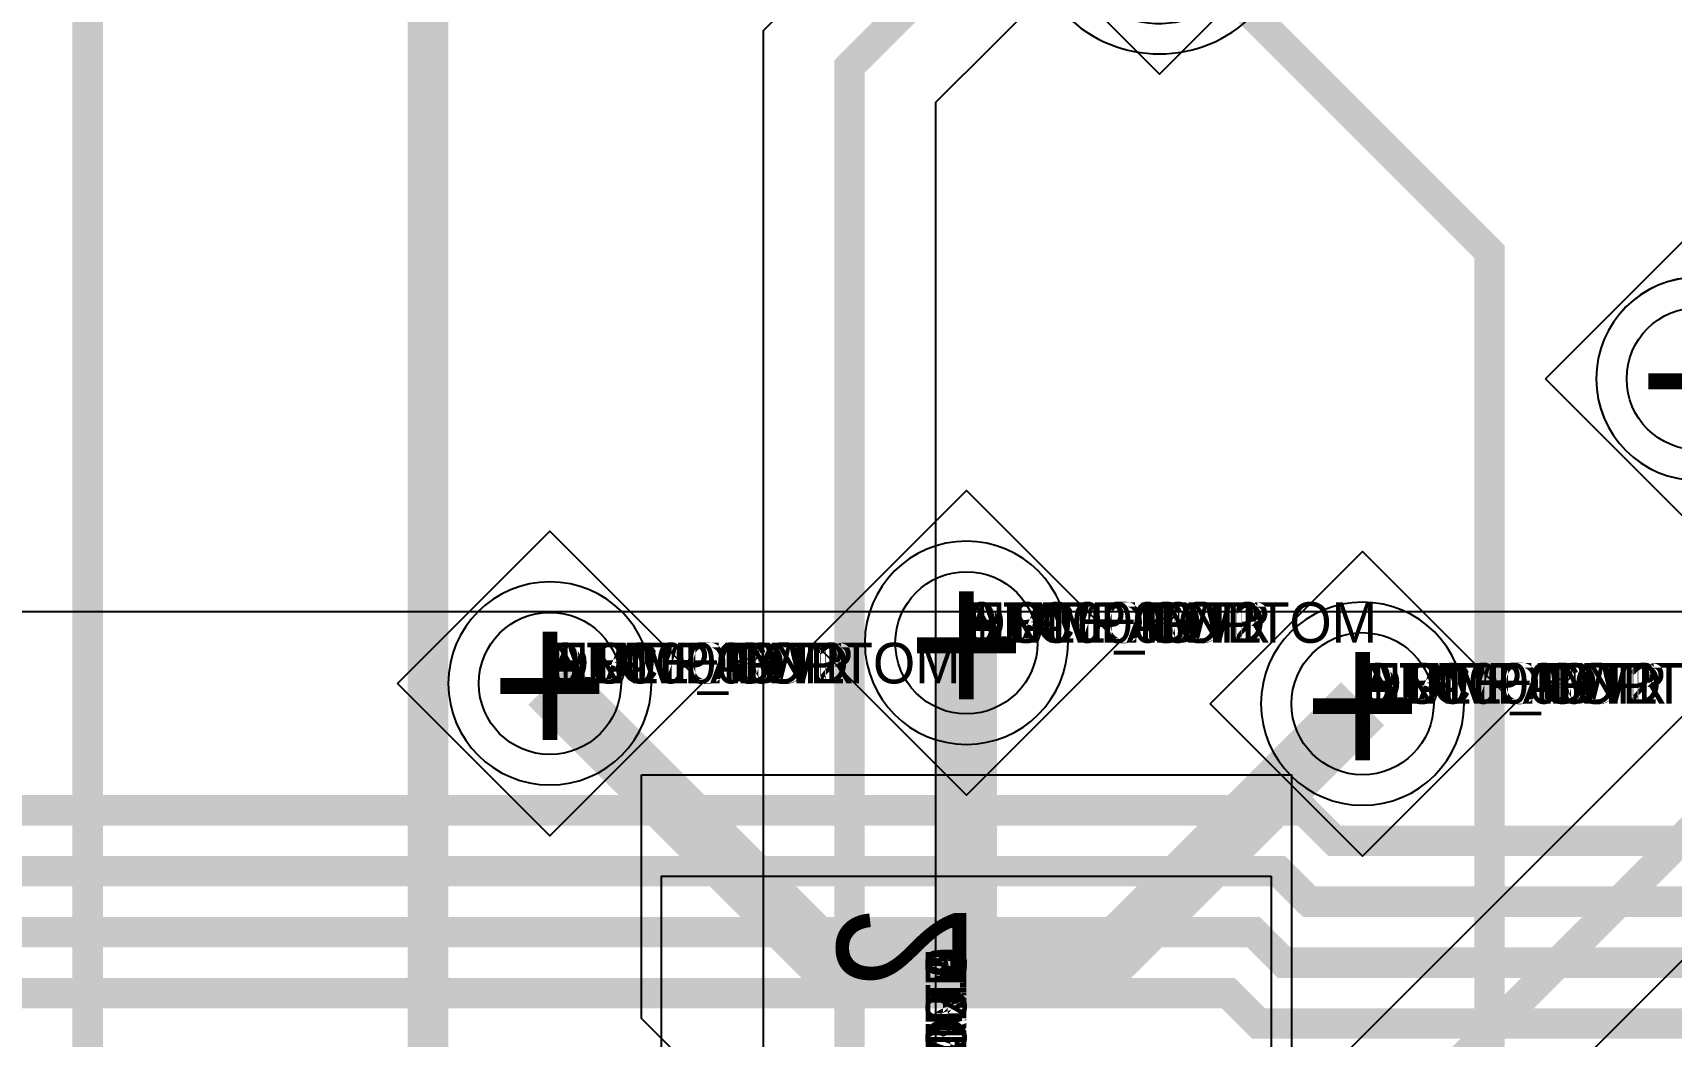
# Model space of a CAD drawing. Extents: x 0 to 323, y 0 to 320.
# Drawn here: x 84.2 to 92.27, y 73.71 to 78.65 of the extents above; entities that cross this region are included whole.
import ezdxf
from ezdxf.enums import TextEntityAlignment as Align

# ---------------------------------------------------------------- set-up
doc = ezdxf.new("R2010")
doc.units = 0
doc.header["$MEASUREMENT"] = 0
doc.layers.get('0').update_dxf_attribs({"linetype": 'CONTINUOUS'})
for name, color, linetype in [('CDN_FIGURES', 7, 'CONTINUOUS'), ('ETCH_BOTTOM', 7, 'CONTINUOUS'), ('ETCH_GND', 3, 'CONTINUOUS'), ('ETCH_INT1', 4, 'CONTINUOUS'), ('ETCH_INT2', 5, 'CONTINUOUS'), ('ETCH_PWR', 6, 'CONTINUOUS'), ('ETCH_TOP', 2, 'CONTINUOUS'), ('MANUFACTURING_NCLEGEND-1-6', 8, 'CONTINUOUS'), ('PACKAGE_GEOMETRY_ASSEMBLY_TOP', 11, 'CONTINUOUS'), ('PACKAGE_GEOMETRY_PIN_NUMBER', 9, 'CONTINUOUS')]:
    doc.layers.add(name, color=color, linetype=linetype)

# ---------------------------------------------------------------- blocks, each defined once
blk = doc.blocks.new('PAD_INFO')
for tag in ['SHAPE_TYPE', 'PAD_HEIGHT', 'PAD_LAYER', 'PAD_TYPE', 'PAD_WIDTH']:
    blk.add_attdef(tag, (0, 0), '', height=0.2)
at = {"flags": 2}
blk.add_attdef('CDN_TYPE', (0, 0), '', height=0.2, dxfattribs=at)
blk = doc.blocks.new('DRILL_INFO')
at = {"flags": 2}
blk.add_attdef('CDN_TYPE', (0, 0), '', height=0.2, dxfattribs=at)
for tag in ['FSHAPE', 'FCHAR', 'DRILL_HEIGHT', 'DIAMETER', 'PLATED', 'DRILL_WIDTH']:
    blk.add_attdef(tag, (0, 0), '', height=0.2)
blk = doc.blocks.new('VIA0700X0300')
at = {"layer": 'ETCH_BOTTOM'}
blk.add_circle((0, 0), 0.35, dxfattribs=at)
at = {"layer": 'ETCH_GND'}
blk.add_circle((0, 0), 0.35, dxfattribs=at)
at = {"layer": 'ETCH_INT1'}
blk.add_circle((0, 0), 0.35, dxfattribs=at)
at = {"layer": 'ETCH_INT2'}
blk.add_circle((0, 0), 0.35, dxfattribs=at)
at = {"layer": 'ETCH_PWR'}
blk.add_circle((0, 0), 0.35, dxfattribs=at)
at = {"layer": 'ETCH_TOP'}
blk.add_circle((0, 0), 0.35, dxfattribs=at)
ref = blk.add_blockref('PAD_INFO', (0, 0))
ref.add_attrib('PAD_LAYER', 'ETCH_TOP', (0, 0), dxfattribs={"height": 0.2})
ref.add_attrib('SHAPE_TYPE', 'NULL', (0, 0), dxfattribs={"height": 0.2})
ref.add_attrib('PAD_TYPE', 'ANTIPAD', (0, 0), dxfattribs={"height": 0.2})
ref.add_attrib('PAD_WIDTH', '0.000000', (0, 0), dxfattribs={"height": 0.2})
ref.add_attrib('PAD_HEIGHT', '0.000000', (0, 0), dxfattribs={"height": 0.2})
ref = blk.add_blockref('PAD_INFO', (0, 0))
ref.add_attrib('PAD_LAYER', 'ETCH_GND', (0, 0), dxfattribs={"height": 0.2})
ref.add_attrib('SHAPE_TYPE', 'NULL', (0, 0), dxfattribs={"height": 0.2})
ref.add_attrib('PAD_TYPE', 'ANTIPAD', (0, 0), dxfattribs={"height": 0.2})
ref.add_attrib('PAD_WIDTH', '0.000000', (0, 0), dxfattribs={"height": 0.2})
ref.add_attrib('PAD_HEIGHT', '0.000000', (0, 0), dxfattribs={"height": 0.2})
ref = blk.add_blockref('PAD_INFO', (0, 0))
ref.add_attrib('PAD_LAYER', 'ETCH_INT1', (0, 0), dxfattribs={"height": 0.2})
ref.add_attrib('SHAPE_TYPE', 'NULL', (0, 0), dxfattribs={"height": 0.2})
ref.add_attrib('PAD_TYPE', 'ANTIPAD', (0, 0), dxfattribs={"height": 0.2})
ref.add_attrib('PAD_WIDTH', '0.000000', (0, 0), dxfattribs={"height": 0.2})
ref.add_attrib('PAD_HEIGHT', '0.000000', (0, 0), dxfattribs={"height": 0.2})
ref = blk.add_blockref('PAD_INFO', (0, 0))
ref.add_attrib('PAD_LAYER', 'ETCH_INT2', (0, 0), dxfattribs={"height": 0.2})
ref.add_attrib('SHAPE_TYPE', 'NULL', (0, 0), dxfattribs={"height": 0.2})
ref.add_attrib('PAD_TYPE', 'ANTIPAD', (0, 0), dxfattribs={"height": 0.2})
ref.add_attrib('PAD_WIDTH', '0.000000', (0, 0), dxfattribs={"height": 0.2})
ref.add_attrib('PAD_HEIGHT', '0.000000', (0, 0), dxfattribs={"height": 0.2})
ref = blk.add_blockref('PAD_INFO', (0, 0))
ref.add_attrib('PAD_LAYER', 'ETCH_PWR', (0, 0), dxfattribs={"height": 0.2})
ref.add_attrib('SHAPE_TYPE', 'NULL', (0, 0), dxfattribs={"height": 0.2})
ref.add_attrib('PAD_TYPE', 'ANTIPAD', (0, 0), dxfattribs={"height": 0.2})
ref.add_attrib('PAD_WIDTH', '0.000000', (0, 0), dxfattribs={"height": 0.2})
ref.add_attrib('PAD_HEIGHT', '0.000000', (0, 0), dxfattribs={"height": 0.2})
ref = blk.add_blockref('PAD_INFO', (0, 0))
ref.add_attrib('PAD_LAYER', 'ETCH_BOTTOM', (0, 0), dxfattribs={"height": 0.2})
ref.add_attrib('SHAPE_TYPE', 'NULL', (0, 0), dxfattribs={"height": 0.2})
ref.add_attrib('PAD_TYPE', 'ANTIPAD', (0, 0), dxfattribs={"height": 0.2})
ref.add_attrib('PAD_WIDTH', '0.000000', (0, 0), dxfattribs={"height": 0.2})
ref.add_attrib('PAD_HEIGHT', '0.000000', (0, 0), dxfattribs={"height": 0.2})
ref = blk.add_blockref('PAD_INFO', (0, 0))
ref.add_attrib('PAD_LAYER', 'ETCH_TOP', (0, 0), dxfattribs={"height": 0.2})
ref.add_attrib('SHAPE_TYPE', 'NULL', (0, 0), dxfattribs={"height": 0.2})
ref.add_attrib('PAD_TYPE', 'THERMAL', (0, 0), dxfattribs={"height": 0.2})
ref.add_attrib('PAD_WIDTH', '0.000000', (0, 0), dxfattribs={"height": 0.2})
ref.add_attrib('PAD_HEIGHT', '0.000000', (0, 0), dxfattribs={"height": 0.2})
ref = blk.add_blockref('PAD_INFO', (0, 0))
ref.add_attrib('PAD_LAYER', 'ETCH_GND', (0, 0), dxfattribs={"height": 0.2})
ref.add_attrib('SHAPE_TYPE', 'NULL', (0, 0), dxfattribs={"height": 0.2})
ref.add_attrib('PAD_TYPE', 'THERMAL', (0, 0), dxfattribs={"height": 0.2})
ref.add_attrib('PAD_WIDTH', '0.000000', (0, 0), dxfattribs={"height": 0.2})
ref.add_attrib('PAD_HEIGHT', '0.000000', (0, 0), dxfattribs={"height": 0.2})
ref = blk.add_blockref('PAD_INFO', (0, 0))
ref.add_attrib('PAD_LAYER', 'ETCH_INT1', (0, 0), dxfattribs={"height": 0.2})
ref.add_attrib('SHAPE_TYPE', 'NULL', (0, 0), dxfattribs={"height": 0.2})
ref.add_attrib('PAD_TYPE', 'THERMAL', (0, 0), dxfattribs={"height": 0.2})
ref.add_attrib('PAD_WIDTH', '0.000000', (0, 0), dxfattribs={"height": 0.2})
ref.add_attrib('PAD_HEIGHT', '0.000000', (0, 0), dxfattribs={"height": 0.2})
ref = blk.add_blockref('PAD_INFO', (0, 0))
ref.add_attrib('PAD_LAYER', 'ETCH_INT2', (0, 0), dxfattribs={"height": 0.2})
ref.add_attrib('SHAPE_TYPE', 'NULL', (0, 0), dxfattribs={"height": 0.2})
ref.add_attrib('PAD_TYPE', 'THERMAL', (0, 0), dxfattribs={"height": 0.2})
ref.add_attrib('PAD_WIDTH', '0.000000', (0, 0), dxfattribs={"height": 0.2})
ref.add_attrib('PAD_HEIGHT', '0.000000', (0, 0), dxfattribs={"height": 0.2})
ref = blk.add_blockref('PAD_INFO', (0, 0))
ref.add_attrib('PAD_LAYER', 'ETCH_PWR', (0, 0), dxfattribs={"height": 0.2})
ref.add_attrib('SHAPE_TYPE', 'NULL', (0, 0), dxfattribs={"height": 0.2})
ref.add_attrib('PAD_TYPE', 'THERMAL', (0, 0), dxfattribs={"height": 0.2})
ref.add_attrib('PAD_WIDTH', '0.000000', (0, 0), dxfattribs={"height": 0.2})
ref.add_attrib('PAD_HEIGHT', '0.000000', (0, 0), dxfattribs={"height": 0.2})
ref = blk.add_blockref('PAD_INFO', (0, 0))
ref.add_attrib('PAD_LAYER', 'ETCH_BOTTOM', (0, 0), dxfattribs={"height": 0.2})
ref.add_attrib('SHAPE_TYPE', 'NULL', (0, 0), dxfattribs={"height": 0.2})
ref.add_attrib('PAD_TYPE', 'THERMAL', (0, 0), dxfattribs={"height": 0.2})
ref.add_attrib('PAD_WIDTH', '0.000000', (0, 0), dxfattribs={"height": 0.2})
ref.add_attrib('PAD_HEIGHT', '0.000000', (0, 0), dxfattribs={"height": 0.2})
ref = blk.add_blockref('PAD_INFO', (0, 0))
ref.add_attrib('PAD_LAYER', 'ETCH_TOP', (0, 0), dxfattribs={"height": 0.2})
ref.add_attrib('SHAPE_TYPE', 'CIRCLE', (0, 0), dxfattribs={"height": 0.2})
ref.add_attrib('PAD_TYPE', 'REGULAR', (0, 0), dxfattribs={"height": 0.2})
ref.add_attrib('PAD_WIDTH', '0.700000', (0, 0), dxfattribs={"height": 0.2})
ref.add_attrib('PAD_HEIGHT', '0.700000', (0, 0), dxfattribs={"height": 0.2})
ref = blk.add_blockref('PAD_INFO', (0, 0))
ref.add_attrib('PAD_LAYER', 'ETCH_GND', (0, 0), dxfattribs={"height": 0.2})
ref.add_attrib('SHAPE_TYPE', 'CIRCLE', (0, 0), dxfattribs={"height": 0.2})
ref.add_attrib('PAD_TYPE', 'REGULAR', (0, 0), dxfattribs={"height": 0.2})
ref.add_attrib('PAD_WIDTH', '0.700000', (0, 0), dxfattribs={"height": 0.2})
ref.add_attrib('PAD_HEIGHT', '0.700000', (0, 0), dxfattribs={"height": 0.2})
ref = blk.add_blockref('PAD_INFO', (0, 0))
ref.add_attrib('PAD_LAYER', 'ETCH_INT1', (0, 0), dxfattribs={"height": 0.2})
ref.add_attrib('SHAPE_TYPE', 'CIRCLE', (0, 0), dxfattribs={"height": 0.2})
ref.add_attrib('PAD_TYPE', 'REGULAR', (0, 0), dxfattribs={"height": 0.2})
ref.add_attrib('PAD_WIDTH', '0.700000', (0, 0), dxfattribs={"height": 0.2})
ref.add_attrib('PAD_HEIGHT', '0.700000', (0, 0), dxfattribs={"height": 0.2})
ref = blk.add_blockref('PAD_INFO', (0, 0))
ref.add_attrib('PAD_LAYER', 'ETCH_INT2', (0, 0), dxfattribs={"height": 0.2})
ref.add_attrib('SHAPE_TYPE', 'CIRCLE', (0, 0), dxfattribs={"height": 0.2})
ref.add_attrib('PAD_TYPE', 'REGULAR', (0, 0), dxfattribs={"height": 0.2})
ref.add_attrib('PAD_WIDTH', '0.700000', (0, 0), dxfattribs={"height": 0.2})
ref.add_attrib('PAD_HEIGHT', '0.700000', (0, 0), dxfattribs={"height": 0.2})
ref = blk.add_blockref('PAD_INFO', (0, 0))
ref.add_attrib('PAD_LAYER', 'ETCH_PWR', (0, 0), dxfattribs={"height": 0.2})
ref.add_attrib('SHAPE_TYPE', 'CIRCLE', (0, 0), dxfattribs={"height": 0.2})
ref.add_attrib('PAD_TYPE', 'REGULAR', (0, 0), dxfattribs={"height": 0.2})
ref.add_attrib('PAD_WIDTH', '0.700000', (0, 0), dxfattribs={"height": 0.2})
ref.add_attrib('PAD_HEIGHT', '0.700000', (0, 0), dxfattribs={"height": 0.2})
ref = blk.add_blockref('PAD_INFO', (0, 0))
ref.add_attrib('PAD_LAYER', 'ETCH_BOTTOM', (0, 0), dxfattribs={"height": 0.2})
ref.add_attrib('SHAPE_TYPE', 'CIRCLE', (0, 0), dxfattribs={"height": 0.2})
ref.add_attrib('PAD_TYPE', 'REGULAR', (0, 0), dxfattribs={"height": 0.2})
ref.add_attrib('PAD_WIDTH', '0.700000', (0, 0), dxfattribs={"height": 0.2})
ref.add_attrib('PAD_HEIGHT', '0.700000', (0, 0), dxfattribs={"height": 0.2})
ref = blk.add_blockref('DRILL_INFO', (0, 0))
ref.add_attrib('DIAMETER', '0.300000', (0, 0), dxfattribs={"height": 0.2})
ref.add_attrib('PLATED', 'PLATED', (0, 0), dxfattribs={"height": 0.2})
ref.add_attrib('FSHAPE', 'DIAMOND', (0, 0), dxfattribs={"height": 0.2})
ref.add_attrib('FCHAR', '+', (0, 0), dxfattribs={"height": 0.2})
ref.add_attrib('DRILL_WIDTH', '1.500000', (0, 0), dxfattribs={"height": 0.2})
ref.add_attrib('DRILL_HEIGHT', '1.500000', (0, 0), dxfattribs={"height": 0.2})
for tag in ['CDN_TYPE', 'PIN']:
    blk.add_attdef(tag, (0, 0), '', height=0.2)
at = {"flags": 2}
for tag in ['PSTKNAME', 'BBV']:
    blk.add_attdef(tag, (0, 0), '', height=0.2, dxfattribs=at)
blk = doc.blocks.new('FIGURE_DIAMOND')
at = {"layer": 'CDN_FIGURES'}
blk.add_lwpolyline([(-0.5, 0), (0, 0.5), (0.5, 0), (0, -0.5)], close=True, dxfattribs=at)
blk = doc.blocks.new('RC1700X3200TS_C')
at = {"layer": 'ETCH_TOP'}
blk.add_lwpolyline([(-0.85, 1.6), (-0.85, -1.6), (0.85, -1.6), (0.85, 1.1), (0.35, 1.6)], close=True, dxfattribs=at)
ref = blk.add_blockref('PAD_INFO', (0, 0))
ref.add_attrib('PAD_LAYER', 'ETCH_TOP', (0, 0), dxfattribs={"height": 0.2})
ref.add_attrib('SHAPE_TYPE', 'NULL', (0, 0), dxfattribs={"height": 0.2})
ref.add_attrib('PAD_TYPE', 'ANTIPAD', (0, 0), dxfattribs={"height": 0.2})
ref.add_attrib('PAD_WIDTH', '0.000000', (0, 0), dxfattribs={"height": 0.2})
ref.add_attrib('PAD_HEIGHT', '0.000000', (0, 0), dxfattribs={"height": 0.2})
ref = blk.add_blockref('PAD_INFO', (0, 0))
ref.add_attrib('PAD_LAYER', 'ETCH_GND', (0, 0), dxfattribs={"height": 0.2})
ref.add_attrib('SHAPE_TYPE', 'NULL', (0, 0), dxfattribs={"height": 0.2})
ref.add_attrib('PAD_TYPE', 'ANTIPAD', (0, 0), dxfattribs={"height": 0.2})
ref.add_attrib('PAD_WIDTH', '0.000000', (0, 0), dxfattribs={"height": 0.2})
ref.add_attrib('PAD_HEIGHT', '0.000000', (0, 0), dxfattribs={"height": 0.2})
ref = blk.add_blockref('PAD_INFO', (0, 0))
ref.add_attrib('PAD_LAYER', 'ETCH_INT1', (0, 0), dxfattribs={"height": 0.2})
ref.add_attrib('SHAPE_TYPE', 'NULL', (0, 0), dxfattribs={"height": 0.2})
ref.add_attrib('PAD_TYPE', 'ANTIPAD', (0, 0), dxfattribs={"height": 0.2})
ref.add_attrib('PAD_WIDTH', '0.000000', (0, 0), dxfattribs={"height": 0.2})
ref.add_attrib('PAD_HEIGHT', '0.000000', (0, 0), dxfattribs={"height": 0.2})
ref = blk.add_blockref('PAD_INFO', (0, 0))
ref.add_attrib('PAD_LAYER', 'ETCH_INT2', (0, 0), dxfattribs={"height": 0.2})
ref.add_attrib('SHAPE_TYPE', 'NULL', (0, 0), dxfattribs={"height": 0.2})
ref.add_attrib('PAD_TYPE', 'ANTIPAD', (0, 0), dxfattribs={"height": 0.2})
ref.add_attrib('PAD_WIDTH', '0.000000', (0, 0), dxfattribs={"height": 0.2})
ref.add_attrib('PAD_HEIGHT', '0.000000', (0, 0), dxfattribs={"height": 0.2})
ref = blk.add_blockref('PAD_INFO', (0, 0))
ref.add_attrib('PAD_LAYER', 'ETCH_PWR', (0, 0), dxfattribs={"height": 0.2})
ref.add_attrib('SHAPE_TYPE', 'NULL', (0, 0), dxfattribs={"height": 0.2})
ref.add_attrib('PAD_TYPE', 'ANTIPAD', (0, 0), dxfattribs={"height": 0.2})
ref.add_attrib('PAD_WIDTH', '0.000000', (0, 0), dxfattribs={"height": 0.2})
ref.add_attrib('PAD_HEIGHT', '0.000000', (0, 0), dxfattribs={"height": 0.2})
ref = blk.add_blockref('PAD_INFO', (0, 0))
ref.add_attrib('PAD_LAYER', 'ETCH_BOTTOM', (0, 0), dxfattribs={"height": 0.2})
ref.add_attrib('SHAPE_TYPE', 'NULL', (0, 0), dxfattribs={"height": 0.2})
ref.add_attrib('PAD_TYPE', 'ANTIPAD', (0, 0), dxfattribs={"height": 0.2})
ref.add_attrib('PAD_WIDTH', '0.000000', (0, 0), dxfattribs={"height": 0.2})
ref.add_attrib('PAD_HEIGHT', '0.000000', (0, 0), dxfattribs={"height": 0.2})
ref = blk.add_blockref('PAD_INFO', (0, 0))
ref.add_attrib('PAD_LAYER', 'ETCH_TOP', (0, 0), dxfattribs={"height": 0.2})
ref.add_attrib('SHAPE_TYPE', 'NULL', (0, 0), dxfattribs={"height": 0.2})
ref.add_attrib('PAD_TYPE', 'THERMAL', (0, 0), dxfattribs={"height": 0.2})
ref.add_attrib('PAD_WIDTH', '0.000000', (0, 0), dxfattribs={"height": 0.2})
ref.add_attrib('PAD_HEIGHT', '0.000000', (0, 0), dxfattribs={"height": 0.2})
ref = blk.add_blockref('PAD_INFO', (0, 0))
ref.add_attrib('PAD_LAYER', 'ETCH_GND', (0, 0), dxfattribs={"height": 0.2})
ref.add_attrib('SHAPE_TYPE', 'NULL', (0, 0), dxfattribs={"height": 0.2})
ref.add_attrib('PAD_TYPE', 'THERMAL', (0, 0), dxfattribs={"height": 0.2})
ref.add_attrib('PAD_WIDTH', '0.000000', (0, 0), dxfattribs={"height": 0.2})
ref.add_attrib('PAD_HEIGHT', '0.000000', (0, 0), dxfattribs={"height": 0.2})
ref = blk.add_blockref('PAD_INFO', (0, 0))
ref.add_attrib('PAD_LAYER', 'ETCH_INT1', (0, 0), dxfattribs={"height": 0.2})
ref.add_attrib('SHAPE_TYPE', 'NULL', (0, 0), dxfattribs={"height": 0.2})
ref.add_attrib('PAD_TYPE', 'THERMAL', (0, 0), dxfattribs={"height": 0.2})
ref.add_attrib('PAD_WIDTH', '0.000000', (0, 0), dxfattribs={"height": 0.2})
ref.add_attrib('PAD_HEIGHT', '0.000000', (0, 0), dxfattribs={"height": 0.2})
ref = blk.add_blockref('PAD_INFO', (0, 0))
ref.add_attrib('PAD_LAYER', 'ETCH_INT2', (0, 0), dxfattribs={"height": 0.2})
ref.add_attrib('SHAPE_TYPE', 'NULL', (0, 0), dxfattribs={"height": 0.2})
ref.add_attrib('PAD_TYPE', 'THERMAL', (0, 0), dxfattribs={"height": 0.2})
ref.add_attrib('PAD_WIDTH', '0.000000', (0, 0), dxfattribs={"height": 0.2})
ref.add_attrib('PAD_HEIGHT', '0.000000', (0, 0), dxfattribs={"height": 0.2})
ref = blk.add_blockref('PAD_INFO', (0, 0))
ref.add_attrib('PAD_LAYER', 'ETCH_PWR', (0, 0), dxfattribs={"height": 0.2})
ref.add_attrib('SHAPE_TYPE', 'NULL', (0, 0), dxfattribs={"height": 0.2})
ref.add_attrib('PAD_TYPE', 'THERMAL', (0, 0), dxfattribs={"height": 0.2})
ref.add_attrib('PAD_WIDTH', '0.000000', (0, 0), dxfattribs={"height": 0.2})
ref.add_attrib('PAD_HEIGHT', '0.000000', (0, 0), dxfattribs={"height": 0.2})
ref = blk.add_blockref('PAD_INFO', (0, 0))
ref.add_attrib('PAD_LAYER', 'ETCH_BOTTOM', (0, 0), dxfattribs={"height": 0.2})
ref.add_attrib('SHAPE_TYPE', 'NULL', (0, 0), dxfattribs={"height": 0.2})
ref.add_attrib('PAD_TYPE', 'THERMAL', (0, 0), dxfattribs={"height": 0.2})
ref.add_attrib('PAD_WIDTH', '0.000000', (0, 0), dxfattribs={"height": 0.2})
ref.add_attrib('PAD_HEIGHT', '0.000000', (0, 0), dxfattribs={"height": 0.2})
ref = blk.add_blockref('PAD_INFO', (0, 0))
ref.add_attrib('PAD_LAYER', 'ETCH_TOP', (0, 0), dxfattribs={"height": 0.2})
ref.add_attrib('SHAPE_TYPE', 'SHAPE', (0, 0), dxfattribs={"height": 0.2})
ref.add_attrib('PAD_TYPE', 'REGULAR', (0, 0), dxfattribs={"height": 0.2})
ref.add_attrib('PAD_WIDTH', '1.700000', (0, 0), dxfattribs={"height": 0.2})
ref.add_attrib('PAD_HEIGHT', '3.200000', (0, 0), dxfattribs={"height": 0.2})
ref = blk.add_blockref('PAD_INFO', (0, 0))
ref.add_attrib('PAD_LAYER', 'ETCH_GND', (0, 0), dxfattribs={"height": 0.2})
ref.add_attrib('SHAPE_TYPE', 'NULL', (0, 0), dxfattribs={"height": 0.2})
ref.add_attrib('PAD_TYPE', 'REGULAR', (0, 0), dxfattribs={"height": 0.2})
ref.add_attrib('PAD_WIDTH', '0.000000', (0, 0), dxfattribs={"height": 0.2})
ref.add_attrib('PAD_HEIGHT', '0.000000', (0, 0), dxfattribs={"height": 0.2})
ref = blk.add_blockref('PAD_INFO', (0, 0))
ref.add_attrib('PAD_LAYER', 'ETCH_INT1', (0, 0), dxfattribs={"height": 0.2})
ref.add_attrib('SHAPE_TYPE', 'NULL', (0, 0), dxfattribs={"height": 0.2})
ref.add_attrib('PAD_TYPE', 'REGULAR', (0, 0), dxfattribs={"height": 0.2})
ref.add_attrib('PAD_WIDTH', '0.000000', (0, 0), dxfattribs={"height": 0.2})
ref.add_attrib('PAD_HEIGHT', '0.000000', (0, 0), dxfattribs={"height": 0.2})
ref = blk.add_blockref('PAD_INFO', (0, 0))
ref.add_attrib('PAD_LAYER', 'ETCH_INT2', (0, 0), dxfattribs={"height": 0.2})
ref.add_attrib('SHAPE_TYPE', 'NULL', (0, 0), dxfattribs={"height": 0.2})
ref.add_attrib('PAD_TYPE', 'REGULAR', (0, 0), dxfattribs={"height": 0.2})
ref.add_attrib('PAD_WIDTH', '0.000000', (0, 0), dxfattribs={"height": 0.2})
ref.add_attrib('PAD_HEIGHT', '0.000000', (0, 0), dxfattribs={"height": 0.2})
ref = blk.add_blockref('PAD_INFO', (0, 0))
ref.add_attrib('PAD_LAYER', 'ETCH_PWR', (0, 0), dxfattribs={"height": 0.2})
ref.add_attrib('SHAPE_TYPE', 'NULL', (0, 0), dxfattribs={"height": 0.2})
ref.add_attrib('PAD_TYPE', 'REGULAR', (0, 0), dxfattribs={"height": 0.2})
ref.add_attrib('PAD_WIDTH', '0.000000', (0, 0), dxfattribs={"height": 0.2})
ref.add_attrib('PAD_HEIGHT', '0.000000', (0, 0), dxfattribs={"height": 0.2})
ref = blk.add_blockref('PAD_INFO', (0, 0))
ref.add_attrib('PAD_LAYER', 'ETCH_BOTTOM', (0, 0), dxfattribs={"height": 0.2})
ref.add_attrib('SHAPE_TYPE', 'NULL', (0, 0), dxfattribs={"height": 0.2})
ref.add_attrib('PAD_TYPE', 'REGULAR', (0, 0), dxfattribs={"height": 0.2})
ref.add_attrib('PAD_WIDTH', '0.000000', (0, 0), dxfattribs={"height": 0.2})
ref.add_attrib('PAD_HEIGHT', '0.000000', (0, 0), dxfattribs={"height": 0.2})
ref = blk.add_blockref('DRILL_INFO', (0, 0))
ref.add_attrib('DIAMETER', '0.000000', (0, 0), dxfattribs={"height": 0.2})
ref.add_attrib('PLATED', 'PLATED', (0, 0), dxfattribs={"height": 0.2})
ref.add_attrib('FSHAPE', 'NULL', (0, 0), dxfattribs={"height": 0.2})
ref.add_attrib('DRILL_WIDTH', '0.000000', (0, 0), dxfattribs={"height": 0.2})
ref.add_attrib('DRILL_HEIGHT', '0.000000', (0, 0), dxfattribs={"height": 0.2})
for tag in ['CDN_TYPE', 'PIN']:
    blk.add_attdef(tag, (0, 0), '', height=0.2)
at = {"flags": 2}
for tag in ['PSTKNAME', 'BBV']:
    blk.add_attdef(tag, (0, 0), '', height=0.2, dxfattribs=at)
blk = doc.blocks.new('F136')
at = {"layer": 'PACKAGE_GEOMETRY_ASSEMBLY_TOP'}
blk.add_lwpolyline([(-3.35, -1.5), (0.35, -1.5), (0.35, 1.5), (-3.35, 1.5)], close=True, dxfattribs=at)
at = {"layer": 'ETCH_TOP'}
ref = blk.add_blockref('RC1700X3200TS_C', (-3, 0), dxfattribs=at)
ref.add_attrib('CDN_TYPE', 'PIN', (0, 0), dxfattribs={"height": 0.2})
ref.add_attrib('PIN', '2', (0, 0), dxfattribs={"height": 0.2})
at = {"flags": 2}
for tag in ['SYMBOL_TYPE', 'CDN_TYPE', 'REFDES']:
    blk.add_attdef(tag, (0, 0), '', height=0.2, dxfattribs=at)

msp = doc.modelspace()

# ---------------------------------------------------------------- linework, layer by layer
at = {"layer": 'ETCH_BOTTOM'}
for points in [[(89.4, 86.7, 0.2, 0.2, 0), (89.4, 85.7597, 0.2, 0.2, 0), (90.75, 84.4097, 0.2, 0.2, 0), (90.75, 83.5986, 0.2, 0.2, 0), (86.15, 78.9986, 0.2, 0.2, 0), (86.15, 70.0514, 0.2, 0.2, 0), (86.6514, 69.55, 0.2, 0.2, 0), (86.8097, 69.55, 0.2, 0.2, 0), (90.8111, 65.5486, 0.2, 0.2, 0), (90.954, 65.5486, 0.2, 0.2, 0), (91.3, 65.2026, 0.2, 0.2, 0), (91.3, 64.823, 0.2, 0.2, 0), (93.4, 62.723, 0.2, 0.2, 0), (93.4, 61.977, 0.2, 0.2, 0), (92.575, 61.152, 0.2, 0.2, 0), (92.575, 58.125, 0.2, 0.2, 0), (91.4, 56.95, 0.2, 0.2, 0)], [(90.7, 64.954, 0.15, 0.15, 0), (90.7, 65.0417, 0.15, 0.15, 0), (84.475, 71.2667, 0.15, 0.15, 0), (84.475, 81.425, 0.15, 0.15, 0), (88.45, 85.4, 0.15, 0.15, 0)], [(89.75, 79.2, 0.15, 0.15, 0), (91.375, 77.575, 0.15, 0.15, 0), (91.375, 69.425, 0.15, 0.15, 0), (90.15, 68.2, 0.15, 0.15, 0), (90.15, 67.1, 0.15, 0.15, 0)], [(88.8, 74.15, 0.3, 0.3, 0), (88.8, 75.65, 0.3, 0.3, 0)], [(88.8, 74.15, 0.3, 0.3, 0), (88.05, 74.15, 0.3, 0.3, 0), (86.75, 75.45, 0.3, 0.3, 0)], [(88.8, 74.15, 0.3, 0.3, 0), (89.55, 74.15, 0.3, 0.3, 0), (90.75, 75.35, 0.3, 0.3, 0)]]:
    msp.add_lwpolyline(points, format="xyseb", dxfattribs=at)
at = {"layer": 'ETCH_GND'}
msp.add_lwpolyline([(92.9001, 76.95, 1), (91.8999, 76.95, 1)], format="xyb", close=True, dxfattribs=at)
at = {"layer": 'ETCH_INT1'}
for points in [[(92.9001, 76.95, 1), (91.8999, 76.95, 1)], [(89.3001, 75.65, 1), (88.2999, 75.65, 1)], [(87.2501, 75.45, 1), (86.2499, 75.45, 1)], [(91.2501, 75.35, 1), (90.2499, 75.35, 1)]]:
    msp.add_lwpolyline(points, format="xyb", close=True, dxfattribs=at)
at = {"layer": 'ETCH_INT2'}
for points, format in [([(184.23, 93.5, 0.15, 0.15, 0), (169.371, 108.359, 0.15, 0.15, 0), (169.371, 108.5773, 0.15, 0.15, 0), (169.0343, 108.914, 0.15, 0.15, 0), (168.816, 108.914, 0.15, 0.15, 0), (165.765, 111.965, 0.15, 0.15, 0), (165.765, 112.366, 0.15, 0.15, 0), (164.806, 113.325, 0.15, 0.15, 0), (120.1961, 113.325, 0.15, 0.15, 0), (118.925, 112.0539, 0.15, 0.15, 0), (118.925, 109.246, 0.15, 0.15, 0), (122.575, 105.596, 0.15, 0.15, 0), (122.575, 94.5118, 0.15, 0.15, 0), (121.6132, 93.55, 0.15, 0.15, 0), (119.9, 93.55, 0.15, 0.15, 0), (108.1501, 81.8001, 0.15, 0.15, 0), (91.5369, 81.8001, 0.15, 0.15, 0), (88.225, 78.4882, 0.15, 0.15, 0), (88.225, 66.4507, 0.15, 0.15, 0), (89.046, 65.6297, 0.15, 0.15, 0), (89.046, 63.454, 0.15, 0.15, 0)], "xyseb"), ([(177.55, 97.5, 0.15, 0.15, 0), (169.175, 105.8749, 0.15, 0.15, 0), (169.175, 106.5382, 0.15, 0.15, 0), (168.8382, 106.875, 0.15, 0.15, 0), (164.9383, 110.775, 0.15, 0.15, 0), (164.174, 110.775, 0.15, 0.15, 0), (163.515, 111.434, 0.15, 0.15, 0), (163.515, 111.436, 0.15, 0.15, 0), (161.926, 113.025, 0.15, 0.15, 0), (121.8961, 113.025, 0.15, 0.15, 0), (120.925, 112.0539, 0.15, 0.15, 0), (120.925, 108.175, 0.15, 0.15, 0), (123.825, 105.275, 0.15, 0.15, 0), (123.825, 95.2118, 0.15, 0.15, 0), (121.2132, 92.6, 0.15, 0.15, 0), (119.55, 92.6, 0.15, 0.15, 0), (108.45, 81.5, 0.15, 0.15, 0), (99.1368, 81.5, 0.15, 0.15, 0), (89.275, 71.6382, 0.15, 0.15, 0), (89.275, 65.825, 0.15, 0.15, 0), (89.996, 65.104, 0.15, 0.15, 0), (89.996, 62.954, 0.15, 0.15, 0)], "xyseb"), ([(77.1679, 92.03), (87.7878, 102.6499), (112.6929, 102.6499), (121.0929, 94.2499), (121.4671, 94.2499, -0.668179), (121.5388, 94.0768), (121.4371, 93.9751), (119.7239, 93.9751), (107.974, 82.2252), (91.3608, 82.2252), (87.7999, 78.6643), (87.7999, 66.2746), (88.6209, 65.4536), (88.6209, 64.259, -0.668179), (88.4478, 64.1873), (80.935, 71.7001)], "xyb")]:
    msp.add_lwpolyline(points, format=format, dxfattribs=at)
for points in [[(88.8499, 66.6718, -0.668179), (88.6768, 66.6001), (88.6501, 66.6268), (88.6501, 78.3121), (89.2201, 78.8821, -0.437934), (89.369, 78.8761, 1.08428), (90.0739, 79.581, -0.437934), (90.0679, 79.7299), (91.713, 81.375), (98.1658, 81.375, -0.668179), (98.2375, 81.2019), (88.8499, 71.8143)], [(89.8732, 70.6376, -0.668179), (89.7001, 70.7093), (89.7001, 71.4621), (99.3129, 81.0749), (101.3157, 81.0749, -0.668179), (101.3874, 80.9018), (96.1999, 75.7143), (96.1999, 75.5379), (91.8121, 71.1501), (90.3857, 71.1501)], [(92.4, 77.4501, 1), (92.4, 76.4499, 1)]]:
    msp.add_lwpolyline(points, format="xyb", close=True, dxfattribs=at)
at = {"layer": 'ETCH_PWR'}
for points in [[(92.9001, 76.95, 1), (91.8999, 76.95, 1)], [(89.3001, 75.65, 1), (88.2999, 75.65, 1)], [(87.2501, 75.45, 1), (86.2499, 75.45, 1)], [(91.2501, 75.35, 1), (90.2499, 75.35, 1)]]:
    msp.add_lwpolyline(points, format="xyb", close=True, dxfattribs=at)
at = {"layer": 'ETCH_TOP'}
for points, format in [([(83.6364, 81.4999), (84.5955, 81.4999, -0.718664), (84.6568, 81.3177, 0.691324), (85.0029, 80.1516), (85.0499, 80.1482), (85.0499, 79.2999), (88.7307, 79.2999), (89.2903, 78.7403, 1), (90.2097, 79.6597), (89.7501, 80.1193), (89.7501, 80.3499), (90.1249, 80.3499), (90.1249, 79.9749), (93.2751, 79.9749)], "xyb"), ([(92.3993, 77.4501, 0.998601), (92.3993, 76.4499)], "xyb"), ([(110.9, 67.3, 0.15, 0.15, 0), (110.9, 71.5986, 0.15, 0.15, 0), (107.8236, 74.675, 0.15, 0.15, 0), (90.6118, 74.675, 0.15, 0.15, 0), (90.4618, 74.825, 0.15, 0.15, 0), (75.0308, 74.825, 0.15, 0.15, 0), (68.775, 68.5692, 0.15, 0.15, 0), (68.775, 67.801, 0.15, 0.15, 0), (68.678, 67.704, 0.15, 0.15, 0)], "xyseb"), ([(69.178, 67.704, 0.15, 0.15, 0), (69.2, 67.726, 0.15, 0.15, 0), (69.2, 68.4942, 0.15, 0.15, 0), (75.2308, 74.525, 0.15, 0.15, 0), (90.3375, 74.525, 0.15, 0.15, 0), (90.4875, 74.375, 0.15, 0.15, 0), (107.375, 74.375, 0.15, 0.15, 0), (110.4, 71.35, 0.15, 0.15, 0), (110.4, 67.3, 0.15, 0.15, 0)], "xyseb"), ([(109.9, 67.3, 0.15, 0.15, 0), (109.9, 71.35, 0.15, 0.15, 0), (107.175, 74.075, 0.15, 0.15, 0), (90.3632, 74.075, 0.15, 0.15, 0), (90.2132, 74.225, 0.15, 0.15, 0), (75.3954, 74.225, 0.15, 0.15, 0), (70.6, 69.4296, 0.15, 0.15, 0), (70.6, 67.782, 0.15, 0.15, 0), (70.678, 67.704, 0.15, 0.15, 0)], "xyseb"), ([(109.4, 67.3, 0.15, 0.15, 0), (109.4, 71.4, 0.15, 0.15, 0), (107.025, 73.775, 0.15, 0.15, 0), (90.2389, 73.775, 0.15, 0.15, 0), (90.0889, 73.925, 0.15, 0.15, 0), (75.5197, 73.925, 0.15, 0.15, 0), (71.2, 69.6053, 0.15, 0.15, 0), (71.2, 67.726, 0.15, 0.15, 0), (71.178, 67.704, 0.15, 0.15, 0)], "xyseb")]:
    msp.add_lwpolyline(points, format=format, dxfattribs=at)
msp.add_lwpolyline([(92.4499, 75.802), (70.054, 75.802)], dxfattribs=at)

# ---------------------------------------------------------------- block references
at = {"xscale": -1, "rotation": 90}
msp.add_blockref('F136', (88.8, 71.15), dxfattribs=at)
at = {"layer": 'ETCH_TOP'}
for p in [(92.4, 76.95), (88.8, 75.65), (86.75, 75.45), (90.75, 75.35)]:
    msp.add_blockref('VIA0700X0300', p, dxfattribs=at)
at = {"layer": 'MANUFACTURING_NCLEGEND-1-6', "xscale": 1.5, "yscale": 1.5}
for p in [(89.75, 79.2), (92.4, 76.95), (88.8, 75.65), (86.75, 75.45), (90.75, 75.35)]:
    msp.add_blockref('FIGURE_DIAMOND', p, dxfattribs=at)

# ---------------------------------------------------------------- texts
at = {"layer": 'MANUFACTURING_NCLEGEND-1-6'}
for p in [(92.4, 76.95), (88.8, 75.65), (86.75, 75.45), (90.75, 75.35)]:
    msp.add_text('+', height=0.75, dxfattribs=at).set_placement(p, align=Align.MIDDLE_CENTER)
at = {"layer": 'PACKAGE_GEOMETRY_PIN_NUMBER', "text_generation_flag": 2, "width": 0.88}
msp.add_text('2', height=0.635, rotation=90, dxfattribs=at).set_placement((88.8, 74.15), align=Align.CENTER)

doc.saveas('drawing.dxf')
